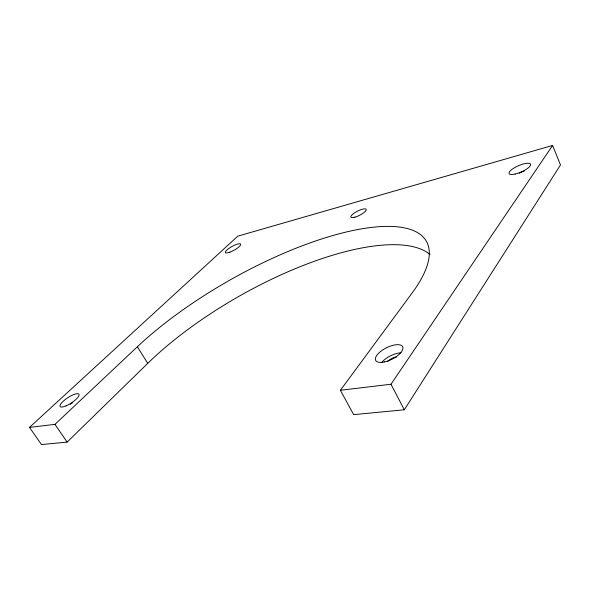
<?xml version="1.0" encoding="UTF-8"?>
<svg xmlns="http://www.w3.org/2000/svg" width="590" height="590" viewBox="0 0 590 590"><rect width="100%" height="100%" fill="white"/><g stroke="black" fill="none" stroke-linecap="round" stroke-linejoin="round"><path stroke-width="0.89" d="M29.5 427.396L54.981 424.358L137.367 346.75A190.644 63.322 -29.6 0 1 356.286 229.827A190.644 63.322 -29.6 0 1 412.189 292.898L340.386 390.278L353.675 414.637L404.312 409.785L560.5 164.949L552.601 145.442L237.777 236.17L29.5 427.396L41.477 444.558L67.142 442.102L147.751 363.359A188.984 67.231 -29.7 0 1 429.97 254.43M340.386 390.278L390.993 384.238L552.601 145.442M54.981 424.358L67.142 442.102M137.367 346.75L147.751 363.359M390.993 384.238L404.312 409.785M519.178 173.195A11.704 3.496 -23.3 0 1 520.188 172.708M520.705 172.472A11.704 3.496 -23.3 0 1 521.221 172.243M521.744 172.022A11.704 3.496 -23.3 0 1 522.799 171.609M523.323 171.41A11.704 3.496 -23.3 0 1 524.37 171.048M387.719 361.338A8.031 3.451 -26.7 0 1 396.812 356.906M381.723 362.422A15.052 6.475 -26.7 0 1 401.016 352.776M70.232 404.334A11.217 3.238 -33.3 0 1 70.675 404.025M71.574 403.413A11.217 3.238 -33.3 0 1 72.489 402.83M229.886 252.166A8.732 2.131 -29 0 0 240.698 244.179A8.732 2.131 -29 0 0 228.522 248.7A8.732 2.131 -29 0 0 229.886 252.166M384.673 361.899A15.111 6.35 -26.8 0 0 402.69 346.817A15.111 6.35 -26.8 0 0 380.1 351.883A15.111 6.35 -26.8 0 0 384.673 361.899M66.065 405.861A11.247 3.171 -33.2 0 0 79.001 394.297A11.247 3.171 -33.2 0 0 63.558 400.942A11.247 3.171 -33.2 0 0 66.065 405.861M354.937 217.164A8.562 2.331 -26.8 0 0 366.265 209.583A8.562 2.331 -26.8 0 0 354.45 212.909A8.562 2.331 -26.8 0 0 354.937 217.164M515.173 174.028A11.734 3.422 -23.5 0 0 530.624 164.345A11.734 3.422 -23.5 0 0 513.632 168.253A11.734 3.422 -23.5 0 0 515.173 174.028"/></g></svg>
